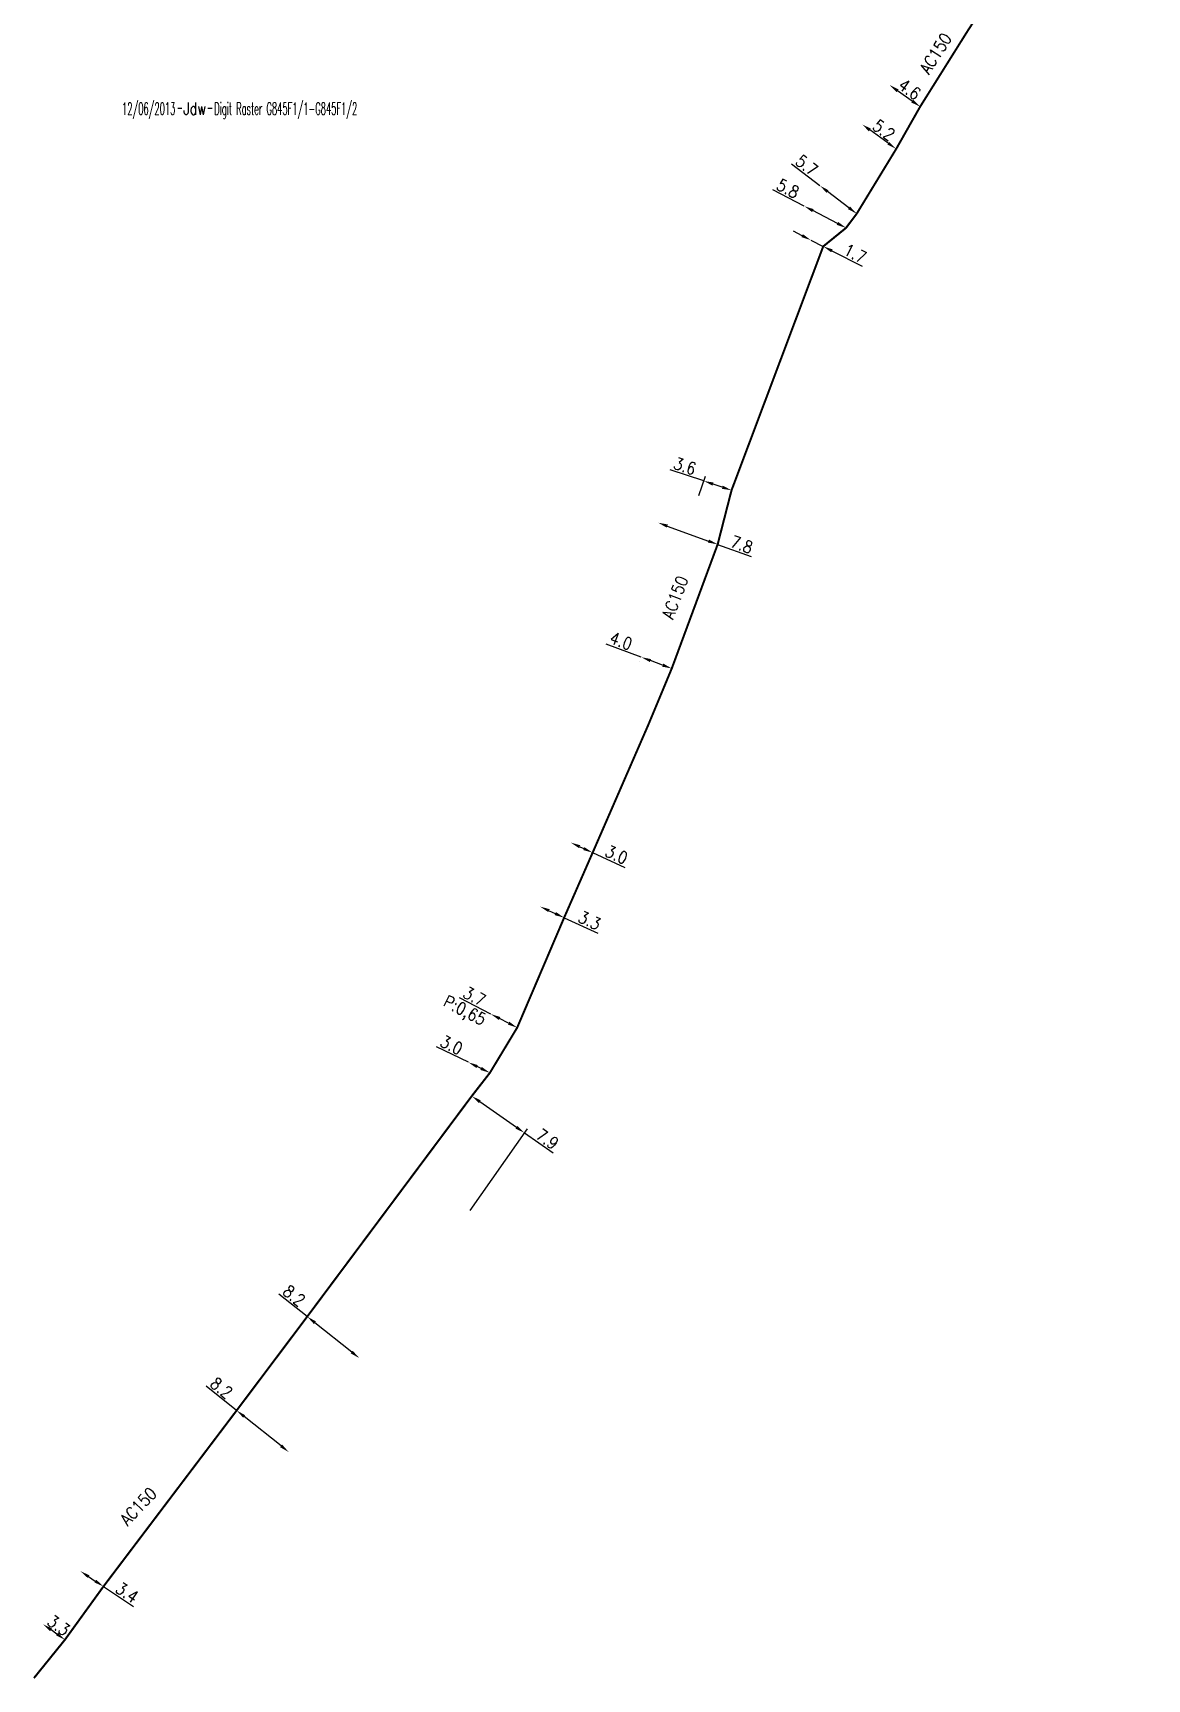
# Model space of a CAD drawing. Header units: millimetres. Extents: x 139995 to 140760, y 128159 to 129016.
# Drawn here: x 139999.9 to 140137.1, y 128545.2 to 128747.7 of the extents above; entities that cross this region are included whole.
import ezdxf
from ezdxf.enums import TextEntityAlignment as Align

# ---------------------------------------------------------------- set-up
doc = ezdxf.new("R2010")
doc.units = ezdxf.units.MM
doc.header["$PDMODE"] = 34
doc.linetypes.add('L_25_AP', pattern=[2000, 1000, 1000])
doc.layers.get('0').update_dxf_attribs({"linetype": 'CONTINUOUS'})
doc.layers.get('DEFPOINTS').update_dxf_attribs({"linetype": 'CONTINUOUS'})
doc.layers.add('L_150', color=1, linetype='CONTINUOUS')
doc.layers.add('L_910', color=7, linetype='CONTINUOUS')
doc.styles.get("Standard").update_dxf_attribs({"font": 'romans.shx', "width": 0.85})
doc.dimstyles.get("Standard").update_dxf_attribs({"dimtxt": 1.5, "dimasz": 1.2, "dimexe": 0.625, "dimexo": 0.625, "dimgap": 0.25, "dimtad": 1, "dimdec": 1, "dimzin": 0, "dimdsep": 46, "dimtxsty": 'Standard', "dimcen": -0.5, "dimadec": 0, "dimazin": 0, "dimtfac": 1, "dimtdec": 1, "dimtmove": 0, "dimatfit": 3, "dimfxl": 0, "dimtolj": 1, "dimtzin": 0, "dimarcsym": 0})

# ---------------------------------------------------------------- blocks, each defined once
blk = doc.blocks.new('GIS_MODF')
at = {"color": 0, "linetype": 'Continuous', "flags": 128}
for points in [[(-2.18, -0.01), (-1.68, -0.01)], [(1.52, -0.01), (2.02, -0.01)]]:
    blk.add_lwpolyline(points, dxfattribs=at)
at = {"color": 0, "linetype": 'Continuous', "width": 0.5}
blk.add_attdef('DATE', text='', height=1.5, dxfattribs=at).set_placement((-2.5, -0.8), align=Align.RIGHT)
at = {"color": 0, "linetype": 'Continuous', "width": 1.771291}
blk.add_attdef('USER', text='', height=1.5, dxfattribs=at).set_placement((-1.51, -0.8), (1.28, -0.8), align=Align.FIT)
at = {"color": 0, "linetype": 'Continuous', "width": 0.5}
blk.add_attdef('DESC', (2.29, -0.8), '', height=1.5, dxfattribs=at)
blk = doc.blocks.new('*D98')
at = {"layer": 'DEFPOINTS', "color": 0, "linetype": 'Continuous', "transparency": 16777216}
for p in [(140001.13, 128551.93), (140001.13, 128551.93), (140003.82, 128550.02)]:
    blk.add_point(p, dxfattribs=at)
at = {"layer": 'L_150', "color": 0, "linetype": 'Continuous', "lineweight": -2, "transparency": 16777216}
blk.add_line((140002.84, 128550.71), (140002.11, 128551.23), dxfattribs=at)
at = {"layer": 'L_150', "color": 0, "linetype": 'Continuous', "transparency": 16777216}
for points in [[(140002.22, 128551.4), (140001.99, 128551.07), (140001.13, 128551.93)], [(140002.96, 128550.88), (140002.73, 128550.55), (140003.82, 128550.02)]]:
    blk.add_solid(points, dxfattribs=at)
at = {"layer": 'L_150', "color": 0, "linetype": 'Continuous', "transparency": 16777216, "insert": (140003.05, 128551.79), "char_height": 1.5, "attachment_point": 5, "rotation": 324.7824}
blk.add_mtext('\\A1;3.3', dxfattribs=at)
blk = doc.blocks.new('*D99')
at = {"layer": 'DEFPOINTS', "color": 0, "linetype": 'Continuous', "transparency": 16777216}
for p in [(140005.73, 128558.45), (140005.73, 128558.45), (140008.56, 128556.57)]:
    blk.add_point(p, dxfattribs=at)
at = {"layer": 'L_150', "color": 0, "linetype": 'Continuous', "lineweight": -2, "transparency": 16777216}
for p, q in [((140006.73, 128557.79), (140007.56, 128557.23)), ((140008.56, 128556.57), (140012.25, 128554.1))]:
    blk.add_line(p, q, dxfattribs=at)
at = {"layer": 'L_150', "color": 0, "linetype": 'Continuous', "transparency": 16777216}
for points in [[(140006.84, 128557.95), (140006.62, 128557.62), (140005.73, 128558.45)], [(140007.68, 128557.4), (140007.45, 128557.07), (140008.56, 128556.57)]]:
    blk.add_solid(points, dxfattribs=at)
at = {"layer": 'L_150', "color": 0, "linetype": 'Continuous', "transparency": 16777216, "insert": (140011.46, 128555.83), "char_height": 1.5, "attachment_point": 5, "rotation": 326.2562}
blk.add_mtext('\\A1;3.4', dxfattribs=at)
blk = doc.blocks.new('*D100')
at = {"layer": 'DEFPOINTS', "color": 0, "linetype": 'Continuous', "transparency": 16777216}
for p in [(140024.96, 128578.23), (140024.96, 128578.23), (140031.37, 128573.12)]:
    blk.add_point(p, dxfattribs=at)
at = {"layer": 'L_150', "color": 0, "linetype": 'Continuous', "lineweight": -2, "transparency": 16777216}
for p, q in [((140024.96, 128578.23), (140021.22, 128581.22)), ((140030.43, 128573.87), (140025.9, 128577.49))]:
    blk.add_line(p, q, dxfattribs=at)
at = {"layer": 'L_150', "color": 0, "linetype": 'Continuous', "transparency": 16777216}
for points in [[(140026.02, 128577.64), (140025.77, 128577.33), (140024.96, 128578.23)], [(140030.56, 128574.03), (140030.31, 128573.71), (140031.37, 128573.12)]]:
    blk.add_solid(points, dxfattribs=at)
at = {"layer": 'L_150', "color": 0, "linetype": 'Continuous', "transparency": 16777216, "insert": (140023.08, 128581.01), "char_height": 1.5, "attachment_point": 5, "rotation": 321.4367}
blk.add_mtext('\\A1;8.2', dxfattribs=at)
blk = doc.blocks.new('*D101')
at = {"layer": 'DEFPOINTS', "color": 0, "linetype": 'Continuous', "transparency": 16777216}
for p in [(140033.65, 128589.78), (140040.07, 128584.67), (140040.07, 128584.67)]:
    blk.add_point(p, dxfattribs=at)
at = {"layer": 'L_150', "color": 0, "linetype": 'Continuous', "lineweight": -2, "transparency": 16777216}
for p, q in [((140033.65, 128589.78), (140030.16, 128592.56)), ((140039.13, 128585.41), (140034.59, 128589.03))]:
    blk.add_line(p, q, dxfattribs=at)
at = {"layer": 'L_150', "color": 0, "linetype": 'Continuous', "transparency": 16777216}
for points in [[(140034.72, 128589.19), (140034.47, 128588.87), (140033.65, 128589.78)], [(140039.25, 128585.57), (140039, 128585.26), (140040.07, 128584.67)]]:
    blk.add_solid(points, dxfattribs=at)
at = {"layer": 'L_150', "color": 0, "linetype": 'Continuous', "transparency": 16777216, "insert": (140032.03, 128592.35), "char_height": 1.5, "attachment_point": 5, "rotation": 321.4397}
blk.add_mtext('\\A1;8.2', dxfattribs=at)
blk = doc.blocks.new('*D102')
at = {"layer": 'DEFPOINTS', "color": 0, "linetype": 'Continuous', "transparency": 16777216}
for p in [(140053.91, 128616.92), (140060.39, 128612.39), (140053.35, 128602.32)]:
    blk.add_point(p, dxfattribs=at)
at = {"layer": 'L_150', "color": 0, "linetype": 'Continuous', "lineweight": -2, "transparency": 16777216}
for p, q in [((140054.9, 128616.23), (140059.41, 128613.08)), ((140053.71, 128602.83), (140060.75, 128612.9)), ((140060.39, 128612.39), (140063.92, 128609.92))]:
    blk.add_line(p, q, dxfattribs=at)
at = {"layer": 'L_150', "color": 0, "linetype": 'Continuous', "transparency": 16777216}
for points in [[(140055.01, 128616.39), (140054.78, 128616.06), (140053.91, 128616.92)], [(140059.52, 128613.24), (140059.29, 128612.91), (140060.39, 128612.39)]]:
    blk.add_solid(points, dxfattribs=at)
at = {"layer": 'L_150', "color": 0, "linetype": 'Continuous', "transparency": 16777216, "insert": (140063.22, 128611.63), "char_height": 1.5, "attachment_point": 5, "rotation": 325.0619}
blk.add_mtext('\\A1;7.9', dxfattribs=at)
blk = doc.blocks.new('*D103')
at = {"layer": 'DEFPOINTS', "color": 0, "linetype": 'Continuous', "transparency": 16777216}
for p in [(140053.49, 128621.07), (140053.49, 128621.07), (140056.14, 128619.78)]:
    blk.add_point(p, dxfattribs=at)
at = {"layer": 'L_150', "color": 0, "linetype": 'Continuous', "lineweight": -2, "transparency": 16777216}
for p, q in [((140053.49, 128621.07), (140049.56, 128622.99)), ((140055.06, 128620.31), (140054.57, 128620.55))]:
    blk.add_line(p, q, dxfattribs=at)
at = {"layer": 'L_150', "color": 0, "linetype": 'Continuous', "transparency": 16777216}
for points in [[(140054.65, 128620.73), (140054.48, 128620.37), (140053.49, 128621.07)], [(140055.15, 128620.49), (140054.97, 128620.13), (140056.14, 128619.78)]]:
    blk.add_solid(points, dxfattribs=at)
at = {"layer": 'L_150', "color": 0, "linetype": 'Continuous', "transparency": 16777216, "insert": (140051.42, 128623.2), "char_height": 1.5, "attachment_point": 5, "rotation": 333.9913}
blk.add_mtext('\\A1;3.0', dxfattribs=at)
blk = doc.blocks.new('*D104')
at = {"layer": 'DEFPOINTS', "color": 0, "linetype": 'Continuous', "transparency": 16777216}
for p in [(140056.26, 128627.01), (140056.26, 128627.01), (140059.5, 128625.34)]:
    blk.add_point(p, dxfattribs=at)
at = {"layer": 'L_150', "color": 0, "linetype": 'Continuous', "lineweight": -2, "transparency": 16777216}
for p, q in [((140056.26, 128627.01), (140052.38, 128629.02)), ((140058.44, 128625.89), (140057.33, 128626.46))]:
    blk.add_line(p, q, dxfattribs=at)
at = {"layer": 'L_150', "color": 0, "linetype": 'Continuous', "transparency": 16777216}
for points in [[(140057.42, 128626.64), (140057.24, 128626.28), (140056.26, 128627.01)], [(140058.53, 128626.07), (140058.35, 128625.71), (140059.5, 128625.34)]]:
    blk.add_solid(points, dxfattribs=at)
at = {"layer": 'L_150', "color": 0, "linetype": 'Continuous', "transparency": 16777216, "insert": (140054.24, 128629.18), "char_height": 1.5, "attachment_point": 5, "rotation": 332.7142}
blk.add_mtext('\\A1;3.7', dxfattribs=at)
blk = doc.blocks.new('*D105')
at = {"layer": 'DEFPOINTS', "color": 0, "linetype": 'Continuous', "transparency": 16777216}
for p in [(140074.78, 128670.93), (140074.78, 128670.92), (140078.53, 128669.53)]:
    blk.add_point(p, dxfattribs=at)
at = {"layer": 'L_150', "color": 0, "linetype": 'Continuous', "lineweight": -2, "transparency": 16777216}
for p, q in [((140074.78, 128670.92), (140070.46, 128672.53)), ((140074.56, 128670.34), (140074.56, 128670.34)), ((140077.41, 128669.95), (140075.91, 128670.51))]:
    blk.add_line(p, q, dxfattribs=at)
at = {"layer": 'L_150', "color": 0, "linetype": 'Continuous', "transparency": 16777216}
for points in [[(140075.98, 128670.69), (140075.84, 128670.32), (140074.78, 128670.92)], [(140077.48, 128670.14), (140077.34, 128669.76), (140078.53, 128669.53)]]:
    blk.add_solid(points, dxfattribs=at)
at = {"layer": 'L_150', "color": 0, "linetype": 'Continuous', "transparency": 16777216, "insert": (140072.29, 128672.92), "char_height": 1.5, "attachment_point": 5, "rotation": 339.641}
blk.add_mtext('\\A1;4.0', dxfattribs=at)
blk = doc.blocks.new('*D106')
at = {"layer": 'DEFPOINTS', "color": 0, "linetype": 'Continuous', "transparency": 16777216}
for p in [(140062.33, 128640.23), (140062.33, 128640.23), (140065.28, 128638.87)]:
    blk.add_point(p, dxfattribs=at)
at = {"layer": 'L_150', "color": 0, "linetype": 'Continuous', "lineweight": -2, "transparency": 16777216}
for p, q in [((140063.42, 128639.73), (140064.19, 128639.37)), ((140065.28, 128638.87), (140069.43, 128636.96))]:
    blk.add_line(p, q, dxfattribs=at)
at = {"layer": 'L_150', "color": 0, "linetype": 'Continuous', "transparency": 16777216}
for points in [[(140063.5, 128639.91), (140063.33, 128639.55), (140062.33, 128640.23)], [(140064.27, 128639.56), (140064.1, 128639.19), (140065.28, 128638.87)]]:
    blk.add_solid(points, dxfattribs=at)
at = {"layer": 'L_150', "color": 0, "linetype": 'Continuous', "transparency": 16777216, "insert": (140068.41, 128638.53), "char_height": 1.5, "attachment_point": 5, "rotation": 335.3038}
blk.add_mtext('\\A1;3.3', dxfattribs=at)
blk = doc.blocks.new('*D107')
at = {"layer": 'DEFPOINTS', "color": 0, "linetype": 'Continuous', "transparency": 16777216}
for p in [(140066.11, 128648.1), (140066.11, 128648.1), (140068.79, 128646.87)]:
    blk.add_point(p, dxfattribs=at)
at = {"layer": 'L_150', "color": 0, "linetype": 'Continuous', "lineweight": -2, "transparency": 16777216}
for p, q in [((140067.2, 128647.6), (140067.7, 128647.37)), ((140068.79, 128646.87), (140072.77, 128645.06))]:
    blk.add_line(p, q, dxfattribs=at)
at = {"layer": 'L_150', "color": 0, "linetype": 'Continuous', "transparency": 16777216}
for points in [[(140067.28, 128647.78), (140067.12, 128647.42), (140066.11, 128648.1)], [(140067.78, 128647.55), (140067.62, 128647.19), (140068.79, 128646.87)]]:
    blk.add_solid(points, dxfattribs=at)
at = {"layer": 'L_150', "color": 0, "linetype": 'Continuous', "transparency": 16777216, "insert": (140071.74, 128646.63), "char_height": 1.5, "attachment_point": 5, "rotation": 335.4555}
blk.add_mtext('\\A1;3.0', dxfattribs=at)
blk = doc.blocks.new('*D108')
at = {"layer": 'DEFPOINTS', "color": 0, "linetype": 'Continuous', "transparency": 16777216}
for p in [(140076.85, 128687.47), (140076.85, 128687.47), (140084.18, 128684.8)]:
    blk.add_point(p, dxfattribs=at)
at = {"layer": 'L_150', "color": 0, "linetype": 'Continuous', "lineweight": -2, "transparency": 16777216}
for p, q in [((140077.98, 128687.06), (140083.05, 128685.21)), ((140084.18, 128684.8), (140088.29, 128683.31))]:
    blk.add_line(p, q, dxfattribs=at)
at = {"layer": 'L_150', "color": 0, "linetype": 'Continuous', "transparency": 16777216}
for points in [[(140078.05, 128687.25), (140077.91, 128686.87), (140076.85, 128687.47)], [(140083.12, 128685.4), (140082.98, 128685.03), (140084.18, 128684.8)]]:
    blk.add_solid(points, dxfattribs=at)
at = {"layer": 'L_150', "color": 0, "linetype": 'Continuous', "transparency": 16777216, "insert": (140087.14, 128684.79), "char_height": 1.5, "attachment_point": 5, "rotation": 340.0151}
blk.add_mtext('\\A1;7.8', dxfattribs=at)
blk = doc.blocks.new('*D109')
at = {"layer": 'DEFPOINTS', "color": 0, "linetype": 'Continuous', "transparency": 16777216}
for p in [(140082.47, 128692.61), (140081.67, 128690.21), (140085.89, 128691.46)]:
    blk.add_point(p, dxfattribs=at)
at = {"layer": 'L_150', "color": 0, "linetype": 'Continuous', "lineweight": -2, "transparency": 16777216}
for p, q in [((140082.47, 128692.61), (140078.33, 128693.99)), ((140081.87, 128690.8), (140082.67, 128693.2)), ((140084.75, 128691.84), (140083.61, 128692.22))]:
    blk.add_line(p, q, dxfattribs=at)
at = {"layer": 'L_150', "color": 0, "linetype": 'Continuous', "transparency": 16777216}
for points in [[(140083.68, 128692.41), (140083.55, 128692.03), (140082.47, 128692.61)], [(140084.81, 128692.03), (140084.69, 128691.65), (140085.89, 128691.46)]]:
    blk.add_solid(points, dxfattribs=at)
at = {"layer": 'L_150', "color": 0, "linetype": 'Continuous', "transparency": 16777216, "insert": (140080.15, 128694.44), "char_height": 1.5, "attachment_point": 5, "rotation": 341.5035}
blk.add_mtext('\\A1;3.6', dxfattribs=at)
blk = doc.blocks.new('*D110')
at = {"layer": 'DEFPOINTS', "color": 0, "linetype": 'Continuous', "transparency": 16777216}
for p in [(140095.66, 128722.24), (140097.18, 128721.47), (140097.18, 128721.47)]:
    blk.add_point(p, dxfattribs=at)
at = {"layer": 'L_150', "color": 0, "linetype": 'Continuous', "lineweight": -2, "transparency": 16777216}
for p, q in [((140094.59, 128722.79), (140093.52, 128723.33)), ((140095.66, 128722.24), (140097.18, 128721.47)), ((140098.24, 128720.92), (140101.98, 128719.02))]:
    blk.add_line(p, q, dxfattribs=at)
at = {"layer": 'L_150', "color": 0, "linetype": 'Continuous', "transparency": 16777216}
for points in [[(140094.68, 128722.97), (140094.5, 128722.61), (140095.66, 128722.24)], [(140098.34, 128721.1), (140098.15, 128720.75), (140097.18, 128721.47)]]:
    blk.add_solid(points, dxfattribs=at)
at = {"layer": 'L_150', "color": 0, "linetype": 'Continuous', "transparency": 16777216, "insert": (140101.1, 128720.59), "char_height": 1.5, "attachment_point": 5, "rotation": 332.9751}
blk.add_mtext('\\A1;1.7', dxfattribs=at)
blk = doc.blocks.new('*D119')
at = {"layer": 'DEFPOINTS', "color": 0, "linetype": 'Continuous', "transparency": 16777216}
for p in [(140105.36, 128741.32), (140105.36, 128741.32), (140109.11, 128738.66)]:
    blk.add_point(p, dxfattribs=at)
at = {"layer": 'L_150', "color": 0, "linetype": 'Continuous', "lineweight": -2, "transparency": 16777216}
blk.add_line((140108.13, 128739.35), (140106.33, 128740.62), dxfattribs=at)
at = {"layer": 'L_150', "color": 0, "linetype": 'Continuous', "transparency": 16777216}
for points in [[(140106.45, 128740.78), (140106.22, 128740.46), (140105.36, 128741.32)], [(140108.25, 128739.51), (140108.01, 128739.19), (140109.11, 128738.66)]]:
    blk.add_solid(points, dxfattribs=at)
at = {"layer": 'L_150', "color": 0, "linetype": 'Continuous', "transparency": 16777216, "insert": (140107.81, 128740.8), "char_height": 1.5, "attachment_point": 5, "rotation": 324.7066}
blk.add_mtext('\\A1;4.6', dxfattribs=at)
blk = doc.blocks.new('*D120')
at = {"layer": 'DEFPOINTS', "color": 0, "linetype": 'Continuous', "transparency": 16777216}
for p in [(140101.95, 128736.5), (140101.95, 128736.5), (140106.16, 128733.46)]:
    blk.add_point(p, dxfattribs=at)
at = {"layer": 'L_150', "color": 0, "linetype": 'Continuous', "lineweight": -2, "transparency": 16777216}
blk.add_line((140105.19, 128734.16), (140102.92, 128735.8), dxfattribs=at)
at = {"layer": 'L_150', "color": 0, "linetype": 'Continuous', "transparency": 16777216}
for points in [[(140103.04, 128735.96), (140102.8, 128735.64), (140101.95, 128736.5)], [(140105.31, 128734.32), (140105.07, 128734), (140106.16, 128733.46)]]:
    blk.add_solid(points, dxfattribs=at)
at = {"layer": 'L_150', "color": 0, "linetype": 'Continuous', "transparency": 16777216, "insert": (140104.64, 128735.79), "char_height": 1.5, "attachment_point": 5, "rotation": 324.2385}
blk.add_mtext('\\A1;5.2', dxfattribs=at)
blk = doc.blocks.new('*D121')
at = {"layer": 'DEFPOINTS', "color": 0, "linetype": 'Continuous', "transparency": 16777216}
for p in [(140094.85, 128726.42), (140099.99, 128723.75), (140099.99, 128723.75)]:
    blk.add_point(p, dxfattribs=at)
at = {"layer": 'L_150', "color": 0, "linetype": 'Continuous', "lineweight": -2, "transparency": 16777216}
for p, q in [((140094.85, 128726.42), (140090.97, 128728.44)), ((140098.93, 128724.3), (140095.91, 128725.87))]:
    blk.add_line(p, q, dxfattribs=at)
at = {"layer": 'L_150', "color": 0, "linetype": 'Continuous', "transparency": 16777216}
for points in [[(140096, 128726.05), (140095.82, 128725.69), (140094.85, 128726.42)], [(140099.02, 128724.48), (140098.84, 128724.12), (140099.99, 128723.75)]]:
    blk.add_solid(points, dxfattribs=at)
at = {"layer": 'L_150', "color": 0, "linetype": 'Continuous', "transparency": 16777216, "insert": (140092.84, 128728.59), "char_height": 1.5, "attachment_point": 5, "rotation": 332.5442}
blk.add_mtext('\\A1;5.8', dxfattribs=at)
blk = doc.blocks.new('*D122')
at = {"layer": 'DEFPOINTS', "color": 0, "linetype": 'Continuous', "transparency": 16777216}
for p in [(140096.77, 128728.94), (140096.77, 128728.94), (140101.3, 128725.49)]:
    blk.add_point(p, dxfattribs=at)
at = {"layer": 'L_150', "color": 0, "linetype": 'Continuous', "lineweight": -2, "transparency": 16777216}
for p, q in [((140096.77, 128728.94), (140093.29, 128731.59)), ((140100.35, 128726.22), (140097.72, 128728.22))]:
    blk.add_line(p, q, dxfattribs=at)
at = {"layer": 'L_150', "color": 0, "linetype": 'Continuous', "transparency": 16777216}
for points in [[(140097.84, 128728.38), (140097.6, 128728.06), (140096.77, 128728.94)], [(140100.47, 128726.38), (140100.23, 128726.06), (140101.3, 128725.49)]]:
    blk.add_solid(points, dxfattribs=at)
at = {"layer": 'L_150', "color": 0, "linetype": 'Continuous', "transparency": 16777216, "insert": (140095.16, 128731.43), "char_height": 1.5, "attachment_point": 5, "rotation": 322.7109}
blk.add_mtext('\\A1;5.7', dxfattribs=at)

msp = doc.modelspace()

# ---------------------------------------------------------------- linework, layer by layer
at = {"layer": 'L_150', "linetype": 'L_25_AP', "const_width": 0.25, "flags": 128}
msp.add_lwpolyline([(140000, 128545.3), (140003.82, 128550.02), (140008.56, 128556.57), (140024.96, 128578.23), (140033.65, 128589.78), (140053.91, 128616.92), (140056.14, 128619.78), (140059.5, 128625.34), (140065.28, 128638.87), (140068.79, 128646.87), (140075.64, 128662.59), (140078.53, 128669.53), (140084.18, 128684.8), (140085.89, 128691.46), (140097.18, 128721.47), (140099.99, 128723.75), (140101.3, 128725.49), (140106.16, 128733.46), (140109.11, 128738.66), (140114.9, 128747.89), (140117.32, 128751.63), (140119.49, 128755.46), (140122.64, 128759.98), (140126.32, 128765.86), (140129.17, 128770.95), (140131.87, 128775.53), (140135.76, 128782.33), (140136.93, 128784.51)], dxfattribs=at)

# ---------------------------------------------------------------- block references
at = {"layer": 'L_910'}
ref = msp.add_blockref('GIS_MODF', (140019.91, 128738.47), dxfattribs=at)
ref.add_attrib('DATE', '12/06/2013', dxfattribs={"layer": '0', "color": 0, "linetype": 'Continuous', "height": 1.5, "width": 0.5}).set_placement((140017.41, 128737.68), align=Align.RIGHT)
ref.add_attrib('USER', 'Jdw', dxfattribs={"layer": '0', "color": 0, "linetype": 'Continuous', "height": 1.5, "width": 0.721637}).set_placement((140018.4, 128737.68), (140021.18, 128737.68), align=Align.FIT)
ref.add_attrib('DESC', 'Digit Raster G845F1/1-G845F1/2', (140022.2, 128737.68), dxfattribs={"layer": '0', "color": 0, "linetype": 'Continuous', "height": 1.5, "width": 0.5})

# ---------------------------------------------------------------- texts
at = {"layer": 'L_150', "linetype": 'Continuous', "width": 0.85}
for rotation, p in [(57.3175, (140110.18, 128742.54)), (69.2593, (140078.68, 128675.49)), (46.4144, (140011.52, 128563.96))]:
    msp.add_text('AC150', height=1.5, rotation=rotation, dxfattribs=at).set_placement(p)
at = {"layer": 'L_150', "linetype": 'Continuous', "insert": (140050.95, 128629.4), "char_height": 1.5, "attachment_point": 1, "rotation": 332.7142}
msp.add_mtext('\\A1;P:0,65', dxfattribs=at)

# ---------------------------------------------------------------- dimensions: what is measured, and where the dimension line sits
at = {"layer": 'L_150', "linetype": 'Continuous'}
for base, p1, p2, angle, picture, middle in [((140105.36, 128741.32), (140109.11, 128738.66), (140105.36, 128741.32), 324.7066, '*D119', (140107.23, 128739.99)), ((140101.95, 128736.5), (140106.16, 128733.46), (140101.95, 128736.5), 324.2385, '*D120', (140104.05, 128734.98)), ((140096.77, 128728.94), (140101.3, 128725.49), (140096.77, 128728.94), 322.7109, '*D122', (140094.55, 128730.63)), ((140097.18, 128721.47), (140095.66, 128722.24), (140097.18, 128721.47), 152.9751, '*D110', (140100.64, 128719.7)), ((140082.47, 128692.61), (140085.89, 128691.46), (140081.67, 128690.21), 341.5035, '*D109', (140079.83, 128693.49)), ((140076.85, 128687.47), (140084.18, 128684.8), (140076.85, 128687.47), 340.0151, '*D108', (140086.8, 128683.85)), ((140074.78, 128670.92), (140078.53, 128669.53), (140074.78, 128670.93), 339.641, '*D105', (140071.94, 128671.98)), ((140066.11, 128648.1), (140068.79344, 128646.87457), (140066.11, 128648.1), 335.45555, '*D107', (140071.32743, 128645.71739)), ((140062.325, 128640.23), (140065.2777, 128638.8721), (140062.325, 128640.23), 335.3038, '*D106', (140067.9919, 128637.624)), ((140056.2609, 128627.0111), (140059.5048, 128625.3378), (140056.2609, 128627.0111), 332.7142, '*D104', (140053.7852, 128628.2881)), ((140053.487, 128621.075), (140056.13825, 128619.7814), (140053.487, 128621.075), 333.99128, '*D103', (140050.9834, 128622.29656)), ((140060.39, 128612.39), (140053.91, 128616.92), (140053.35, 128602.32), 145.0619, '*D102', (140062.65, 128610.81)), ((140040.07, 128584.67), (140033.65, 128589.78), (140040.07, 128584.67), 141.4397, '*D101', (140031.4, 128591.57)), ((140024.96, 128578.23), (140031.37, 128573.12), (140024.96, 128578.23), 321.4367, '*D100', (140022.46, 128580.23)), ((140005.73, 128558.45), (140008.56, 128556.57), (140005.73, 128558.45), 326.2562, '*D99', (140010.9, 128555)), ((140001.13, 128551.93), (140003.82, 128550.02), (140001.13, 128551.93), 324.7824, '*D98', (140002.48, 128550.97))]:
    dim = msp.add_linear_dim(base=base, p1=p1, p2=p2, angle=angle, dimstyle='Standard', dxfattribs=at)
    dim.commit()
    dim.dimension.update_dxf_attribs({"geometry": picture, "text_midpoint": middle, "dimtype": 160})
dim = msp.add_linear_dim(base=(140099.99, 128723.75), p1=(140094.85, 128726.42), p2=(140099.99, 128723.75), angle=332.5442, text='5.8', dimstyle='Standard', dxfattribs=at)
dim.commit()
dim.dimension.update_dxf_attribs({"geometry": '*D121', "text_midpoint": (140092.37, 128727.71), "dimtype": 160})

doc.saveas('drawing.dxf')
